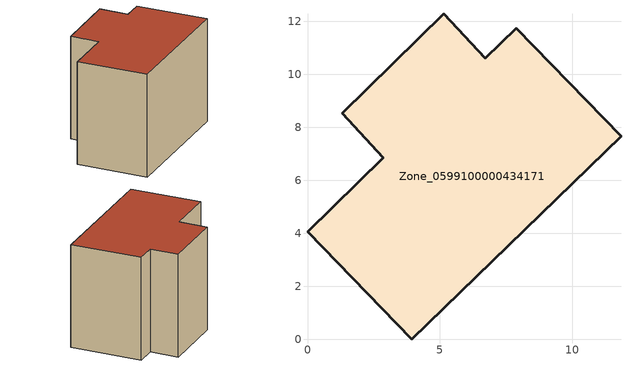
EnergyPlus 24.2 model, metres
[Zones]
Zone_0599100000434171
 floor ground (C_G): 6.72,10.6 7.88,11.73 11.83,7.66 3.93,0 0,4.06 2.86,6.85 1.32,8.53 5.15,12.28 z0
 wall outside (C_F): 7.88,11.73 6.72,10.6 5.15,12.28 1.32,8.53 2.86,6.85 0,4.06 3.93,0 11.83,7.66 7.88,11.73 z0:8.31
 roof outside (C_R): 0,4.06 3.93,0 11.83,7.66 7.88,11.73 6.72,10.6 5.15,12.28 1.32,8.53 2.86,6.85 z8.31
[BUILDING]
Pand.0599100000434171: North Axis=0; Terrain=City; Loads Convergence Tolerance Value=0.04; Temperature Convergence Tolerance Value=0.4; Solar Distribution=FullExterior; Maximum Number of Warmup Days=25; Minimum Number of Warmup Days=1
[Site:Location]
Rotterdam.The.Hague.AP_ZH_NLD Design_Conditions: Latitude=51.96; Longitude=4.45; Time Zone=1; Elevation=-4.5
[SITE:GROUNDTEMPERATURE:BUILDINGSURFACE]
18, 18, 18, 18, 18, 18, 18, 18, 18, 18, 18, 18
[MATERIAL] Thermal Absorptance=0.9; Solar Absorptance=0.7; Visible Absorptance=0.7
Name | Roughness | Thickness | Conductivity | Density | Specific Heat
G.TI.2006-2014 | MediumSmooth | 0.15 | 0.06 | 540 | 1210
F.TI.2006-2014 | Rough | 0.3 | 0.12 | 1920 | 840
R.TI.2006-2014 | MediumRough | 0.2 | 0.08 | 1500 | 1000
[CONSTRUCTION]
C_G: G.TI.2006-2014
C_F: F.TI.2006-2014
C_R: R.TI.2006-2014
[ZONE]
Zone_0599100000434171: Type=1; Multiplier=1; Ceiling Height=Autocalculate; Volume=Autocalculate; Floor Area=autocalculate; Part of Total Floor Area=Yes
[ZONEINFILTRATION:DESIGNFLOWRATE]
Infil_Zone_0599100000434171: Zone or ZoneList or Space or SpaceList=Zone_0599100000434171; Schedule=AlwaysOn; Design Flow Rate Calculation Method=Flow/Area; Flow Rate per Floor Area=0.0015; Constant Term Coefficient=1; Temperature Term Coefficient=0; Velocity Term Coefficient=0; Velocity Squared Term Coefficient=0
[HVACTEMPLATE:ZONE:IDEALLOADSAIRSYSTEM]
Zone_0599100000434171: Maximum Heating Supply Air Temperature=50; Minimum Cooling Supply Air Temperature=13; Maximum Heating Supply Air Humidity Ratio=0.0156; Minimum Cooling Supply Air Humidity Ratio=0.0077; Heating Limit=NoLimit; Cooling Limit=NoLimit; Dehumidification Control Type=ConstantSensibleHeatRatio; Cooling Sensible Heat Ratio=0.7; Dehumidification Setpoint=60; Humidification Control Type=None; Humidification Setpoint=30; Outdoor Air Method=None; Outdoor Air Flow Rate per Person=0.00944; Outdoor Air Flow Rate per Zone Floor Area=0; Outdoor Air Flow Rate per Zone=0; Demand Controlled Ventilation Type=None; Outdoor Air Economizer Type=NoEconomizer; Heat Recovery Type=None; Sensible Heat Recovery Effectiveness=0.7; Latent Heat Recovery Effectiveness=0.65
[ZONECONTROL:THERMOSTAT]
ThermostatControl_Zone_0599100000434171: Zone or ZoneList=Zone_0599100000434171; Control Type Schedule=DualSetpointControlType; Control 1=Thermostat_Zone_0599100000434171; Temperature Difference Between Cutout And Setpoint=0
[THERMOSTATSETPOINT:DUALSETPOINT]
Thermostat_Zone_0599100000434171: Heating Setpoint Temperature Schedule=HeatingSetpoint_Zone_0599100000434171; Cooling Setpoint Temperature Schedule=CoolingSetpoint_Zone_0599100000434171
[SCHEDULE:COMPACT]
HeatingSetpoint_Zone_0599100000434171: Through: 12/31, For: AllDays, Until: 24:00, 21
CoolingSetpoint_Zone_0599100000434171: Through: 12/31, For: AllDays, Until: 24:00, 24
DualSetpointControlType: Through: 12/31, For: AllDays, Until: 24:00, 4
AlwaysOn: Through: 12/31, For: AllDays, Until: 24:00, 1
